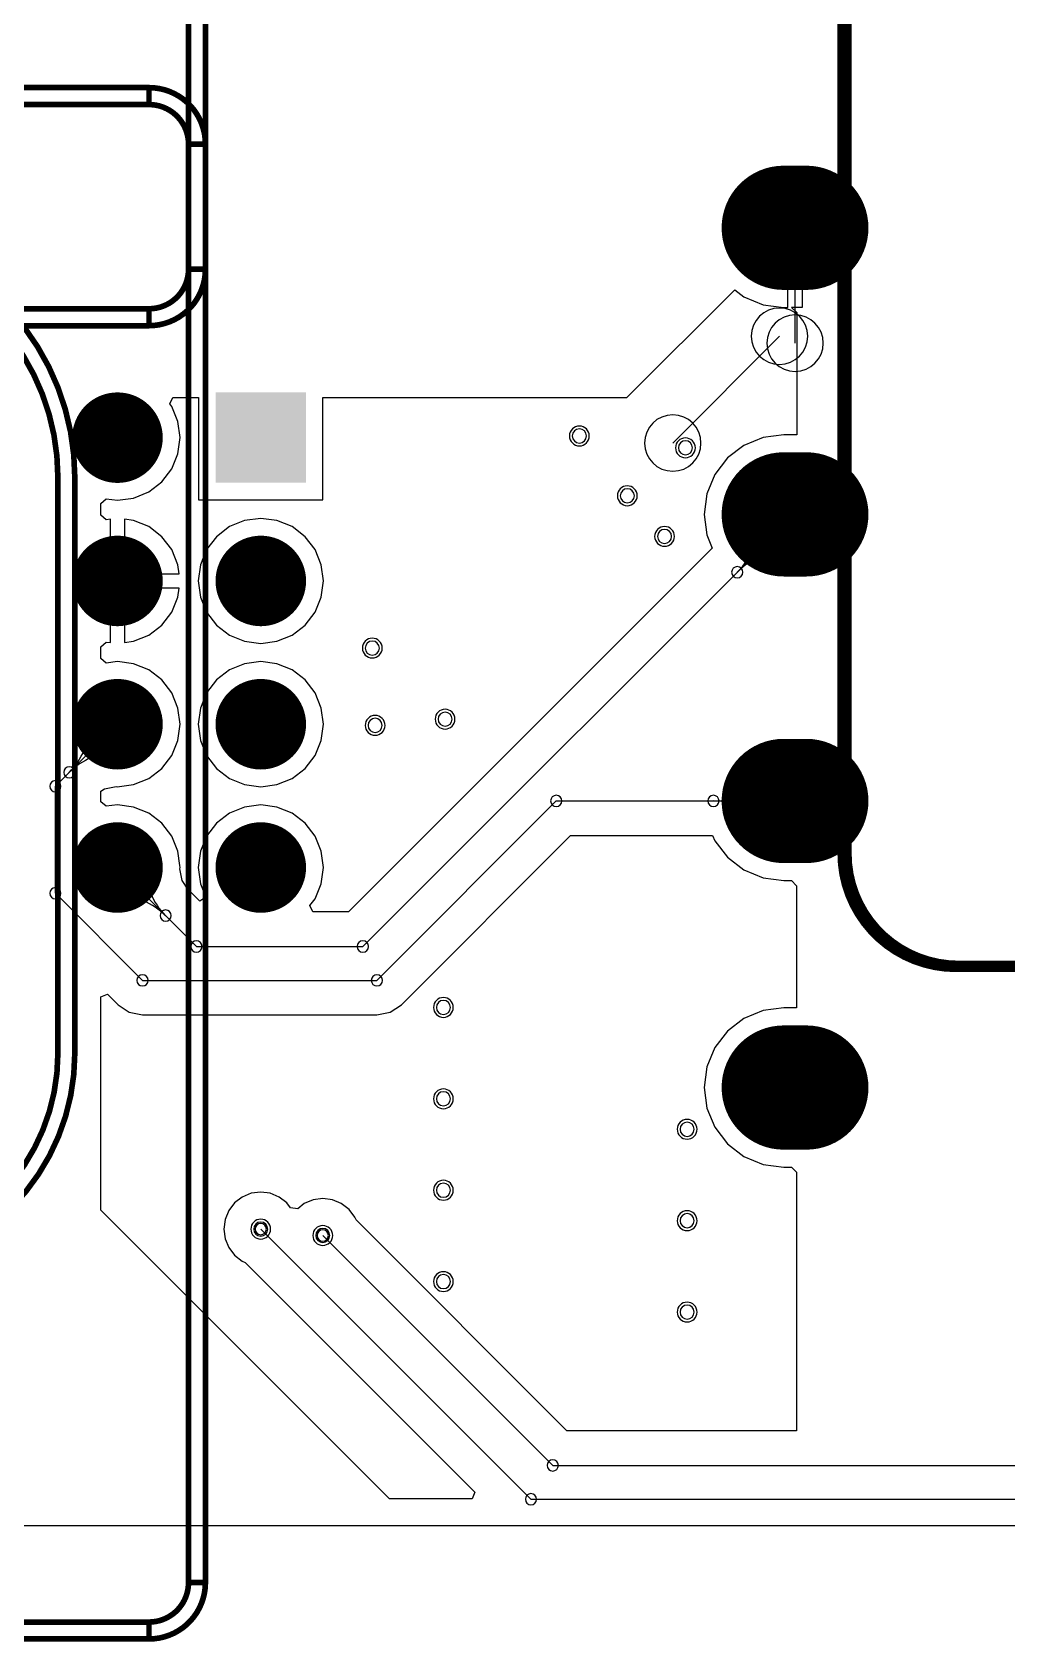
# Model space of a CAD drawing. Header units: inches. Extents: x 32166 to 66782, y 2386 to 7162.
# Drawn here: x 33760.8 to 33829.9, y 3476.1 to 3590.2 of the extents above; entities that cross this region are included whole.
import ezdxf

# ---------------------------------------------------------------- set-up
doc = ezdxf.new("R2010")
doc.units = ezdxf.units.IN
doc.header["$LTSCALE"] = 0.64311
doc.header["$MEASUREMENT"] = 0
for name, color, linetype in [('KEEPOUTLAYER', 6, 'CONTINUOUS'), ('MULTILAYER', 9, 'CONTINUOUS'), ('TOPLAYER', 1, 'CONTINUOUS'), ('TOPOVERLAY', 2, 'CONTINUOUS'), ('TOPSOLDER', 216, 'CONTINUOUS')]:
    doc.layers.add(name, color=color, linetype=linetype)

msp = doc.modelspace()

# ---------------------------------------------------------------- linework, layer by layer
at = {"layer": 'KEEPOUTLAYER'}
msp.add_line((32676.92, 3484.36), (34016.92, 3484.36), dxfattribs=at)
at = {"layer": 'MULTILAYER', "const_width": 8}
for points in [[(33814.1, 3576.37), (33815.7, 3576.37)], [(33814.1, 3556.05), (33815.7, 3556.05)], [(33814.1, 3535.73), (33815.7, 3535.73)], [(33814.1, 3515.41), (33815.7, 3515.41)]]:
    msp.add_lwpolyline(points, dxfattribs=at)
at = {"layer": 'MULTILAYER'}
for points, const_width in [([(33814.1, 3578.37, 1), (33814.1, 3574.37, 1)], 4), ([(33815.7, 3578.37, 1), (33815.7, 3574.37, 1)], 4), ([(33768.26, 3561.49, 1), (33765.46, 3561.49, 1)], 2.8), ([(33814.1, 3558.05, 1), (33814.1, 3554.05, 1)], 4), ([(33815.7, 3558.05, 1), (33815.7, 3554.05, 1)], 4), ([(33768.26, 3551.33, 1), (33765.46, 3551.33, 1)], 2.8), ([(33778.42, 3551.33, 1), (33775.62, 3551.33, 1)], 2.8), ([(33768.26, 3541.17, 1), (33765.46, 3541.17, 1)], 2.8), ([(33778.42, 3541.17, 1), (33775.62, 3541.17, 1)], 2.8), ([(33814.1, 3537.73, 1), (33814.1, 3533.73, 1)], 4), ([(33815.7, 3537.73, 1), (33815.7, 3533.73, 1)], 4), ([(33768.26, 3531.01, 1), (33765.46, 3531.01, 1)], 2.8), ([(33778.42, 3531.01, 1), (33775.62, 3531.01, 1)], 2.8), ([(33814.1, 3517.41, 1), (33814.1, 3513.41, 1)], 4), ([(33815.7, 3517.41, 1), (33815.7, 3513.41, 1)], 4)]:
    msp.add_lwpolyline(points, format="xyb", close=True, dxfattribs=dict(at, const_width=const_width))
for centre, start, end in [((33799.61, 3561.61), 0, 180), ((33799.61, 3561.61), 180, 0), ((33807.13, 3560.77), 0, 180), ((33807.13, 3560.77), 180, 0), ((33803.01, 3557.37), 0, 180), ((33803.01, 3557.37), 180, 0), ((33805.65, 3554.49), 0, 180), ((33805.65, 3554.49), 180, 0), ((33784.93, 3546.57), 0, 180), ((33784.93, 3546.57), 180, 0), ((33785.13, 3541.09), 0, 180), ((33790.09, 3541.53), 0, 180), ((33790.09, 3541.53), 180, 0), ((33785.13, 3541.09), 180, 0), ((33789.97, 3521.09), 0, 180), ((33789.97, 3521.09), 180, 0), ((33789.97, 3514.61), 0, 180), ((33789.97, 3514.61), 180, 0), ((33807.25, 3512.45), 0, 180), ((33807.25, 3512.45), 180, 0), ((33789.97, 3508.13), 0, 180), ((33789.97, 3508.13), 180, 0), ((33807.25, 3505.97), 0, 180), ((33777.02, 3505.37), 0, 180), ((33777.02, 3505.37), 180, 0), ((33781.42, 3504.92), 0, 180), ((33807.25, 3505.97), 180, 0), ((33781.42, 3504.92), 180, 0), ((33789.97, 3501.65), 0, 180), ((33789.97, 3501.65), 180, 0), ((33807.25, 3499.49), 0, 180), ((33807.25, 3499.49), 180, 0)]:
    msp.add_arc(centre, 0.5, start, end, dxfattribs=at)
msp.add_solid([(33774.22, 3558.69), (33779.82, 3558.69), (33774.22, 3564.29), (33779.82, 3564.29)], dxfattribs=at)
at = {"layer": 'TOPLAYER'}
for p, q in [((33814.39, 3570.72), (33814.39, 3576.37)), ((33814.39, 3576.37), (33815.41, 3576.37)), ((33814.9, 3568.19), (33814.9, 3576.37)), ((33815.41, 3576.37), (33815.41, 3570.72)), ((33802.98, 3564.33), (33810.63, 3571.98)), ((33810.63, 3571.98), (33811.28, 3571.48)), ((33811.28, 3571.48), (33812.64, 3570.92)), ((33812.64, 3570.92), (33814.1, 3570.72)), ((33814.1, 3570.72), (33814.39, 3570.72)), ((33815.41, 3570.72), (33814.66, 3570.72)), ((33814.66, 3570.72), (33815.02, 3570.36)), ((33815.02, 3570.36), (33815.02, 3561.7)), ((33806.23, 3561.11), (33813.8, 3568.68)), ((33770.58, 3563.88), (33770.8, 3564.33)), ((33770.8, 3564.33), (33772.62, 3564.33)), ((33772.62, 3564.33), (33772.62, 3557.09)), ((33781.42, 3557.09), (33781.42, 3564.33)), ((33781.42, 3564.33), (33802.98, 3564.33)), ((33770.71, 3563.71), (33770.58, 3563.88)), ((33771.15, 3562.64), (33770.71, 3563.71)), ((33771.3, 3561.49), (33771.15, 3562.64)), ((33771.15, 3560.34), (33771.3, 3561.49)), ((33811.28, 3560.94), (33810.11, 3560.05)), ((33812.64, 3561.51), (33811.28, 3560.94)), ((33814.1, 3561.7), (33812.64, 3561.51)), ((33815.02, 3561.7), (33814.1, 3561.7)), ((33770.71, 3559.27), (33771.15, 3560.34)), ((33810.11, 3560.05), (33809.21, 3558.88)), ((33770, 3558.35), (33770.71, 3559.27)), ((33809.21, 3558.88), (33808.64, 3557.51)), ((33768.01, 3557.21), (33769.08, 3557.65)), ((33769.08, 3557.65), (33770, 3558.35)), ((33808.64, 3557.51), (33808.45, 3556.05)), ((33765.69, 3556.82), (33766.07, 3557.16)), ((33765.69, 3556), (33765.69, 3556.82)), ((33766.07, 3557.16), (33766.86, 3557.05)), ((33766.86, 3557.05), (33768.01, 3557.21)), ((33772.62, 3557.09), (33781.42, 3557.09)), ((33766.07, 3555.67), (33765.69, 3556)), ((33766.36, 3555.7), (33766.07, 3555.67)), ((33766.36, 3551.33), (33766.36, 3555.7)), ((33768.01, 3555.62), (33767.37, 3555.7)), ((33767.37, 3555.7), (33767.37, 3551.84)), ((33769.08, 3555.18), (33768.01, 3555.62)), ((33775.87, 3555.62), (33774.8, 3555.18)), ((33777.02, 3555.77), (33775.87, 3555.62)), ((33778.17, 3555.62), (33777.02, 3555.77)), ((33779.24, 3555.18), (33778.17, 3555.62)), ((33784.26, 3525.41), (33814.9, 3556.05)), ((33808.45, 3556.05), (33808.64, 3554.59)), ((33770, 3554.47), (33769.08, 3555.18)), ((33770.71, 3553.55), (33770, 3554.47)), ((33773.88, 3554.47), (33773.18, 3553.55)), ((33774.8, 3555.18), (33773.88, 3554.47)), ((33780.16, 3554.47), (33779.24, 3555.18)), ((33780.87, 3553.55), (33780.16, 3554.47)), ((33808.64, 3554.59), (33809.03, 3553.65)), ((33771.15, 3552.48), (33770.71, 3553.55)), ((33773.18, 3553.55), (33772.74, 3552.48)), ((33781.31, 3552.48), (33780.87, 3553.55)), ((33809.03, 3553.65), (33783.25, 3527.86)), ((33767.37, 3551.84), (33771.23, 3551.84)), ((33771.23, 3551.84), (33771.15, 3552.48)), ((33772.74, 3552.48), (33772.59, 3551.33)), ((33781.46, 3551.33), (33781.31, 3552.48)), ((33766.36, 3546.96), (33766.36, 3551.33)), ((33771.23, 3550.82), (33767.37, 3550.82)), ((33767.37, 3550.82), (33767.37, 3546.96)), ((33771.15, 3550.18), (33771.23, 3550.82)), ((33772.59, 3551.33), (33772.74, 3550.18)), ((33781.31, 3550.18), (33781.46, 3551.33)), ((33770.71, 3549.11), (33771.15, 3550.18)), ((33772.74, 3550.18), (33773.18, 3549.11)), ((33780.87, 3549.11), (33781.31, 3550.18)), ((33770, 3548.19), (33770.71, 3549.11)), ((33773.18, 3549.11), (33773.88, 3548.19)), ((33780.16, 3548.19), (33780.87, 3549.11)), ((33768.01, 3547.05), (33769.08, 3547.49)), ((33769.08, 3547.49), (33770, 3548.19)), ((33773.88, 3548.19), (33774.8, 3547.49)), ((33774.8, 3547.49), (33775.87, 3547.05)), ((33778.17, 3547.05), (33779.24, 3547.49)), ((33779.24, 3547.49), (33780.16, 3548.19)), ((33765.69, 3546.66), (33766.07, 3547)), ((33765.69, 3545.84), (33765.69, 3546.66)), ((33766.07, 3547), (33766.36, 3546.96)), ((33767.37, 3546.96), (33768.01, 3547.05)), ((33775.87, 3547.05), (33777.02, 3546.89)), ((33777.02, 3546.89), (33778.17, 3547.05)), ((33766.07, 3545.51), (33765.69, 3545.84)), ((33766.86, 3545.61), (33766.07, 3545.51)), ((33768.01, 3545.46), (33766.86, 3545.61)), ((33769.08, 3545.02), (33768.01, 3545.46)), ((33770, 3544.31), (33769.08, 3545.02)), ((33774.8, 3545.02), (33773.88, 3544.31)), ((33775.87, 3545.46), (33774.8, 3545.02)), ((33777.02, 3545.61), (33775.87, 3545.46)), ((33778.17, 3545.46), (33777.02, 3545.61)), ((33779.24, 3545.02), (33778.17, 3545.46)), ((33780.16, 3544.31), (33779.24, 3545.02)), ((33770.71, 3543.39), (33770, 3544.31)), ((33773.88, 3544.31), (33773.18, 3543.39)), ((33780.87, 3543.39), (33780.16, 3544.31)), ((33771.15, 3542.32), (33770.71, 3543.39)), ((33773.18, 3543.39), (33772.74, 3542.32)), ((33781.31, 3542.32), (33780.87, 3543.39)), ((33771.3, 3541.17), (33771.15, 3542.32)), ((33772.74, 3542.32), (33772.59, 3541.17)), ((33781.46, 3541.17), (33781.31, 3542.32)), ((33762.46, 3536.77), (33766.86, 3541.17)), ((33771.15, 3540.02), (33771.3, 3541.17)), ((33772.59, 3541.17), (33772.74, 3540.02)), ((33781.31, 3540.02), (33781.46, 3541.17)), ((33770.71, 3538.95), (33771.15, 3540.02)), ((33772.74, 3540.02), (33773.18, 3538.95)), ((33780.87, 3538.95), (33781.31, 3540.02)), ((33770, 3538.03), (33770.71, 3538.95)), ((33773.18, 3538.95), (33773.88, 3538.03)), ((33780.16, 3538.03), (33780.87, 3538.95)), ((33768.01, 3536.89), (33769.08, 3537.33)), ((33769.08, 3537.33), (33770, 3538.03)), ((33773.88, 3538.03), (33774.8, 3537.33)), ((33774.8, 3537.33), (33775.87, 3536.89)), ((33778.17, 3536.89), (33779.24, 3537.33)), ((33779.24, 3537.33), (33780.16, 3538.03)), ((33762.46, 3529.19), (33762.46, 3536.77)), ((33765.69, 3536.42), (33765.94, 3536.58)), ((33765.69, 3535.68), (33765.69, 3536.42)), ((33765.94, 3536.58), (33766.76, 3536.75)), ((33766.76, 3536.75), (33766.86, 3536.73)), ((33766.86, 3536.73), (33767, 3536.75)), ((33766.86, 3536.73), (33766.86, 3536.73)), ((33767, 3536.75), (33768.01, 3536.89)), ((33775.87, 3536.89), (33777.02, 3536.73)), ((33777.02, 3536.73), (33778.17, 3536.89)), ((33766.07, 3535.35), (33765.69, 3535.68)), ((33766.86, 3535.45), (33766.07, 3535.35)), ((33768.01, 3535.3), (33766.86, 3535.45)), ((33769.08, 3534.86), (33768.01, 3535.3)), ((33770, 3534.15), (33769.08, 3534.86)), ((33774.8, 3534.86), (33773.88, 3534.15)), ((33775.87, 3535.3), (33774.8, 3534.86)), ((33777.02, 3535.45), (33775.87, 3535.3)), ((33778.17, 3535.3), (33777.02, 3535.45)), ((33779.24, 3534.86), (33778.17, 3535.3)), ((33780.16, 3534.15), (33779.24, 3534.86)), ((33785.26, 3523.01), (33797.97, 3535.73)), ((33797.97, 3535.73), (33814.9, 3535.73)), ((33770.71, 3533.23), (33770, 3534.15)), ((33773.88, 3534.15), (33773.18, 3533.23)), ((33780.87, 3533.23), (33780.16, 3534.15)), ((33771.15, 3532.16), (33770.71, 3533.23)), ((33773.18, 3533.23), (33772.74, 3532.16)), ((33781.31, 3532.16), (33780.87, 3533.23)), ((33786.99, 3521.28), (33798.99, 3533.28)), ((33798.99, 3533.28), (33809.05, 3533.28)), ((33809.05, 3533.28), (33809.21, 3532.91)), ((33809.21, 3532.91), (33810.11, 3531.74)), ((33771.28, 3531.15), (33771.15, 3532.16)), ((33772.74, 3532.16), (33772.59, 3531.01)), ((33781.46, 3531.01), (33781.31, 3532.16)), ((33810.11, 3531.74), (33811.28, 3530.84)), ((33766.86, 3531.01), (33772.46, 3525.41)), ((33771.31, 3531.01), (33771.28, 3531.15)), ((33771.29, 3530.91), (33771.3, 3531.01)), ((33771.45, 3530.08), (33771.29, 3530.91)), ((33771.3, 3531.01), (33771.31, 3531.01)), ((33772.59, 3531.01), (33772.74, 3529.86)), ((33781.31, 3529.86), (33781.46, 3531.01)), ((33811.28, 3530.84), (33812.64, 3530.28)), ((33812.64, 3530.28), (33814.1, 3530.08)), ((33762.46, 3529.19), (33768.64, 3523.01)), ((33771.86, 3529.48), (33771.45, 3530.08)), ((33772.71, 3528.63), (33771.86, 3529.48)), ((33772.74, 3529.86), (33773.13, 3528.91)), ((33780.87, 3528.79), (33781.31, 3529.86)), ((33814.1, 3530.08), (33814.65, 3530.08)), ((33814.65, 3530.08), (33815.01, 3529.72)), ((33815.01, 3529.72), (33815.01, 3521.06)), ((33773.13, 3528.91), (33772.71, 3528.63)), ((33780.5, 3528.31), (33780.87, 3528.79)), ((33780.72, 3527.86), (33780.5, 3528.31)), ((33783.25, 3527.86), (33780.72, 3527.86)), ((33772.46, 3525.41), (33784.26, 3525.41)), ((33768.64, 3523.01), (33785.26, 3523.01)), ((33765.69, 3521.84), (33766.16, 3522.04)), ((33765.69, 3506.72), (33765.69, 3521.84)), ((33766.16, 3522.04), (33766.91, 3521.28)), ((33766.91, 3521.28), (33766.91, 3521.28)), ((33766.91, 3521.28), (33766.91, 3521.28)), ((33766.91, 3521.28), (33766.91, 3521.28)), ((33766.91, 3521.28), (33766.91, 3521.28)), ((33766.91, 3521.28), (33767.7, 3520.75)), ((33786.19, 3520.75), (33786.99, 3521.28)), ((33786.99, 3521.28), (33786.99, 3521.28)), ((33786.99, 3521.28), (33786.99, 3521.28)), ((33814.1, 3521.06), (33812.64, 3520.87)), ((33815.01, 3521.06), (33814.1, 3521.06)), ((33767.7, 3520.75), (33768.64, 3520.57)), ((33768.64, 3520.57), (33785.26, 3520.57)), ((33785.26, 3520.57), (33786.19, 3520.75)), ((33811.28, 3520.3), (33810.11, 3519.41)), ((33812.64, 3520.87), (33811.28, 3520.3)), ((33810.11, 3519.41), (33809.21, 3518.24)), ((33809.21, 3518.24), (33808.64, 3516.87)), ((33808.64, 3516.87), (33808.45, 3515.41)), ((33808.45, 3515.41), (33808.64, 3513.95)), ((33808.64, 3513.95), (33809.21, 3512.59)), ((33809.21, 3512.59), (33810.11, 3511.42)), ((33810.11, 3511.42), (33811.28, 3510.52)), ((33811.28, 3510.52), (33812.64, 3509.96)), ((33812.64, 3509.96), (33814.1, 3509.76)), ((33814.1, 3509.76), (33814.65, 3509.76)), ((33814.65, 3509.76), (33815.01, 3509.4)), ((33815.01, 3509.4), (33815.01, 3491.07)), ((33775.71, 3507.64), (33775.17, 3507.23)), ((33776.34, 3507.91), (33775.71, 3507.64)), ((33777.02, 3507.99), (33776.34, 3507.91)), ((33777.7, 3507.91), (33777.02, 3507.99)), ((33778.33, 3507.64), (33777.7, 3507.91)), ((33778.88, 3507.23), (33778.33, 3507.64)), ((33780.74, 3507.45), (33780.11, 3507.19)), ((33781.42, 3507.54), (33780.74, 3507.45)), ((33782.1, 3507.45), (33781.42, 3507.54)), ((33782.73, 3507.19), (33782.1, 3507.45)), ((33786.16, 3486.25), (33765.69, 3506.72)), ((33774.75, 3506.68), (33774.49, 3506.05)), ((33775.17, 3507.23), (33774.75, 3506.68)), ((33779.14, 3506.89), (33778.88, 3507.23)), ((33779.64, 3506.82), (33779.14, 3506.89)), ((33780.11, 3507.19), (33779.64, 3506.82)), ((33783.28, 3506.77), (33782.73, 3507.19)), ((33783.69, 3506.23), (33783.28, 3506.77)), ((33783.78, 3506.02), (33783.69, 3506.23)), ((33774.49, 3506.05), (33774.4, 3505.37)), ((33774.4, 3505.37), (33774.49, 3504.69)), ((33777.02, 3505.37), (33796.18, 3486.22)), ((33798.73, 3491.07), (33783.78, 3506.02)), ((33774.49, 3504.69), (33774.75, 3504.06)), ((33774.75, 3504.06), (33775.17, 3503.52)), ((33781.42, 3504.92), (33797.72, 3488.62)), ((33775.17, 3503.52), (33775.71, 3503.1)), ((33775.71, 3503.1), (33775.92, 3503.01)), ((33775.92, 3503.01), (33792.21, 3486.72)), ((33815.01, 3491.07), (33798.73, 3491.07)), ((33797.72, 3488.62), (33922.69, 3488.62)), ((33792.21, 3486.72), (33792.02, 3486.25)), ((33792.02, 3486.25), (33786.16, 3486.25)), ((33796.18, 3486.22), (33924.17, 3486.22))]:
    msp.add_line(p, q, dxfattribs=at)
at = {"layer": 'TOPLAYER', "const_width": 8}
for points in [[(33814.1, 3576.37), (33815.7, 3576.37)], [(33814.1, 3556.05), (33815.7, 3556.05)], [(33814.1, 3535.73), (33815.7, 3535.73)], [(33814.1, 3515.41), (33815.7, 3515.41)]]:
    msp.add_lwpolyline(points, dxfattribs=at)
at = {"layer": 'TOPLAYER'}
for points, const_width in [([(33814.1, 3578.37, 1), (33814.1, 3574.37, 1)], 4), ([(33815.7, 3578.37, 1), (33815.7, 3574.37, 1)], 4), ([(33768.26, 3561.49, 1), (33765.46, 3561.49, 1)], 2.8), ([(33814.1, 3558.05, 1), (33814.1, 3554.05, 1)], 4), ([(33815.7, 3558.05, 1), (33815.7, 3554.05, 1)], 4), ([(33768.26, 3551.33, 1), (33765.46, 3551.33, 1)], 2.8), ([(33778.42, 3551.33, 1), (33775.62, 3551.33, 1)], 2.8), ([(33768.26, 3541.17, 1), (33765.46, 3541.17, 1)], 2.8), ([(33778.42, 3541.17, 1), (33775.62, 3541.17, 1)], 2.8), ([(33814.1, 3537.73, 1), (33814.1, 3533.73, 1)], 4), ([(33815.7, 3537.73, 1), (33815.7, 3533.73, 1)], 4), ([(33768.26, 3531.01, 1), (33765.46, 3531.01, 1)], 2.8), ([(33778.42, 3531.01, 1), (33775.62, 3531.01, 1)], 2.8), ([(33814.1, 3517.41, 1), (33814.1, 3513.41, 1)], 4), ([(33815.7, 3517.41, 1), (33815.7, 3513.41, 1)], 4)]:
    msp.add_lwpolyline(points, format="xyb", close=True, dxfattribs=dict(at, const_width=const_width))
for centre, radius, start, end in [((33814.9, 3576.37), 2, 0, 180), ((33814.9, 3576.37), 2, 180, 0), ((33813.8, 3568.68), 2, 0, 180), ((33814.9, 3568.19), 2, 0, 180), ((33813.8, 3568.68), 2, 180, 0), ((33814.9, 3568.19), 2, 180, 0), ((33799.61, 3561.61), 0.5, 0, 180), ((33806.23, 3561.11), 2, 0, 180), ((33799.61, 3561.61), 0.5, 180, 0), ((33806.23, 3561.11), 2, 180, 0), ((33807.13, 3560.77), 0.5, 0, 180), ((33807.13, 3560.77), 0.5, 180, 0), ((33803.01, 3557.37), 0.5, 0, 180), ((33803.01, 3557.37), 0.5, 180, 0), ((33812.5, 3556.05), 0.4, 0, 180), ((33814.9, 3556.05), 0.4, 0, 180), ((33806.71, 3556.05), 5.79, 315, 360), ((33812.5, 3556.05), 0.4, 180, 0), ((33814.9, 3556.05), 0.4, 180, 0), ((33805.65, 3554.49), 0.5, 0, 180), ((33805.65, 3554.49), 0.5, 180, 0), ((33814.9, 3547.86), 5.79, 90, 135), ((33814.9, 3553.65), 0.4, 0, 180), ((33814.9, 3553.65), 0.4, 180, 0), ((33810.8, 3551.95), 0.4, 0, 180), ((33810.8, 3551.95), 0.4, 0, 180), ((33810.8, 3551.95), 0.4, 180, 0), ((33810.8, 3551.95), 0.4, 180, 0), ((33784.93, 3546.57), 0.5, 0, 180), ((33784.93, 3546.57), 0.5, 180, 0), ((33764.86, 3541.17), 0.4, 0, 180), ((33766.86, 3541.17), 0.4, 0, 180), ((33785.13, 3541.09), 0.5, 0, 180), ((33790.09, 3541.53), 0.5, 0, 180), ((33790.09, 3541.53), 0.5, 180, 0), ((33760.03, 3541.17), 4.83, 315, 360), ((33764.86, 3541.17), 0.4, 180, 0), ((33766.86, 3541.17), 0.4, 180, 0), ((33785.13, 3541.09), 0.5, 180, 0), ((33766.86, 3539.17), 0.4, 0, 180), ((33763.45, 3537.76), 0.4, 0, 180), ((33763.45, 3537.76), 0.4, 0, 180), ((33766.86, 3534.34), 4.83, 90, 135), ((33766.86, 3539.17), 0.4, 180, 0), ((33762.46, 3536.77), 0.4, 0, 180), ((33762.46, 3536.77), 0.4, 0, 180), ((33763.45, 3537.76), 0.4, 180, 0), ((33763.45, 3537.76), 0.4, 180, 0), ((33809.11, 3541.53), 5.79, 270, 315), ((33813.2, 3537.43), 0.4, 0, 180), ((33813.2, 3537.43), 0.4, 180, 0), ((33762.46, 3536.77), 0.4, 180, 0), ((33762.46, 3536.77), 0.4, 180, 0), ((33797.97, 3535.73), 0.4, 0, 180), ((33797.97, 3535.73), 0.4, 0, 180), ((33809.11, 3535.73), 0.4, 0, 180), ((33809.11, 3535.73), 0.4, 0, 180), ((33814.9, 3535.73), 0.4, 0, 180), ((33797.97, 3535.73), 0.4, 180, 0), ((33797.97, 3535.73), 0.4, 180, 0), ((33809.11, 3535.73), 0.4, 180, 0), ((33809.11, 3535.73), 0.4, 180, 0), ((33809.11, 3529.94), 5.79, 45, 90), ((33814.9, 3535.73), 0.4, 180, 0), ((33813.2, 3534.03), 0.4, 0, 180), ((33813.2, 3534.03), 0.4, 180, 0), ((33766.86, 3531.01), 0.4, 0, 180), ((33768.86, 3531.01), 0.4, 0, 180), ((33766.86, 3531.01), 0.4, 180, 0), ((33768.86, 3531.01), 0.4, 180, 0), ((33773.69, 3531.01), 4.83, 180, 225), ((33762.46, 3529.19), 0.4, 0, 180), ((33762.46, 3529.19), 0.4, 0, 180), ((33762.46, 3529.19), 0.4, 180, 0), ((33762.46, 3529.19), 0.4, 180, 0), ((33766.86, 3529.01), 0.4, 0, 180), ((33766.86, 3529.01), 0.4, 180, 0), ((33766.86, 3524.18), 4.83, 45, 90), ((33770.28, 3527.6), 0.4, 0, 180), ((33770.28, 3527.6), 0.4, 0, 180), ((33770.28, 3527.6), 0.4, 180, 0), ((33770.28, 3527.6), 0.4, 180, 0), ((33772.46, 3525.41), 0.4, 0, 180), ((33772.46, 3525.41), 0.4, 0, 180), ((33784.26, 3525.41), 0.4, 0, 180), ((33784.26, 3525.41), 0.4, 0, 180), ((33772.46, 3525.41), 0.4, 180, 0), ((33772.46, 3525.41), 0.4, 180, 0), ((33784.26, 3525.41), 0.4, 180, 0), ((33784.26, 3525.41), 0.4, 180, 0), ((33768.64, 3523.01), 0.4, 0, 180), ((33768.64, 3523.01), 0.4, 0, 180), ((33785.26, 3523.01), 0.4, 0, 180), ((33785.26, 3523.01), 0.4, 0, 180), ((33768.64, 3523.01), 0.4, 180, 0), ((33768.64, 3523.01), 0.4, 180, 0), ((33785.26, 3523.01), 0.4, 180, 0), ((33785.26, 3523.01), 0.4, 180, 0), ((33789.97, 3521.09), 0.5, 0, 180), ((33789.97, 3521.09), 0.5, 180, 0), ((33789.97, 3514.61), 0.5, 0, 180), ((33789.97, 3514.61), 0.5, 180, 0), ((33807.25, 3512.45), 0.5, 0, 180), ((33807.25, 3512.45), 0.5, 180, 0), ((33789.97, 3508.13), 0.5, 0, 180), ((33789.97, 3508.13), 0.5, 180, 0), ((33807.25, 3505.97), 0.5, 0, 180), ((33777.02, 3505.37), 0.5, 0, 180), ((33777.02, 3505.37), 0.5, 180, 0), ((33777.02, 3505.37), 0.4, 0, 180), ((33777.02, 3505.37), 0.4, 180, 0), ((33781.42, 3504.92), 0.5, 0, 180), ((33781.42, 3504.92), 0.4, 0, 180), ((33807.25, 3505.97), 0.5, 180, 0), ((33781.42, 3504.92), 0.5, 180, 0), ((33781.42, 3504.92), 0.4, 180, 0), ((33789.97, 3501.65), 0.5, 0, 180), ((33789.97, 3501.65), 0.5, 180, 0), ((33807.25, 3499.49), 0.5, 0, 180), ((33807.25, 3499.49), 0.5, 180, 0), ((33797.72, 3488.62), 0.4, 0, 180), ((33797.72, 3488.62), 0.4, 0, 180), ((33797.72, 3488.62), 0.4, 180, 0), ((33797.72, 3488.62), 0.4, 180, 0), ((33796.18, 3486.22), 0.4, 0, 180), ((33796.18, 3486.22), 0.4, 0, 180), ((33796.18, 3486.22), 0.4, 180, 0), ((33796.18, 3486.22), 0.4, 180, 0)]:
    msp.add_arc(centre, radius, start, end, dxfattribs=at)
msp.add_solid([(33774.22, 3558.69), (33779.82, 3558.69), (33774.22, 3564.29), (33779.82, 3564.29)], dxfattribs=at)
at = {"layer": 'TOPOVERLAY'}
for points, const_width in [([(33771.9, 3573.43), (33771.9, 3675.43)], 0.4), ([(33773.1, 3573.43), (33773.1, 3675.43)], 0.4), ([(33818.31, 3532), (33818.31, 3655.2)], 0.813), ([(33818.51, 3532), (33818.51, 3655.2)], 0.813), ([(33636.7, 3586.31), (33769.1, 3586.31)], 0.4), ([(33769.1, 3585.11), (33769.1, 3586.31)], 0.4), ([(33636.7, 3585.11), (33769.1, 3585.11)], 0.4), ([(33771.9, 3480.31), (33771.9, 3582.31)], 0.4), ([(33771.9, 3582.31), (33773.1, 3582.31)], 0.4), ([(33773.1, 3480.31), (33773.1, 3582.31)], 0.4), ([(33771.9, 3573.43), (33773.1, 3573.43)], 0.4), ([(33636.7, 3570.63), (33769.1, 3570.63)], 0.4), ([(33769.1, 3569.43), (33769.1, 3570.63)], 0.4), ([(33636.7, 3569.43), (33769.1, 3569.43)], 0.4), ([(33762.64, 3517.84), (33762.64, 3558.67)], 0.4), ([(33763.84, 3517.84), (33763.84, 3558.67)], 0.4), ([(33826.31, 3524), (33920.68, 3524)], 0.813), ([(33771.9, 3480.31), (33773.1, 3480.31)], 0.4), ([(33636.7, 3477.51), (33769.1, 3477.51)], 0.4), ([(33769.1, 3476.31), (33769.1, 3477.51)], 0.4), ([(33636.7, 3476.31), (33769.1, 3476.31)], 0.4)]:
    msp.add_lwpolyline(points, dxfattribs=dict(at, const_width=const_width))
for points, const_width in [([(33769, 3586.31, 1), (33769.2, 3586.31, 1)], 0.2), ([(33769, 3586.31, 1), (33769.2, 3586.31, 1)], 0.2), ([(33769, 3586.31, 1), (33769.2, 3586.31, 1)], 0.2), ([(33769, 3585.11, 1), (33769.2, 3585.11, 1)], 0.2), ([(33769, 3585.11, 1), (33769.2, 3585.11, 1)], 0.2), ([(33769, 3585.11, 1), (33769.2, 3585.11, 1)], 0.2), ([(33771.8, 3582.31, 1), (33772, 3582.31, 1)], 0.2), ([(33771.8, 3582.31, 1), (33772, 3582.31, 1)], 0.2), ([(33771.8, 3582.31, 1), (33772, 3582.31, 1)], 0.2), ([(33773, 3582.31, 1), (33773.2, 3582.31, 1)], 0.2), ([(33773, 3582.31, 1), (33773.2, 3582.31, 1)], 0.2), ([(33773, 3582.31, 1), (33773.2, 3582.31, 1)], 0.2), ([(33771.8, 3573.43, 1), (33772, 3573.43, 1)], 0.2), ([(33771.8, 3573.43, 1), (33772, 3573.43, 1)], 0.2), ([(33771.8, 3573.43, 1), (33772, 3573.43, 1)], 0.2), ([(33773, 3573.43, 1), (33773.2, 3573.43, 1)], 0.2), ([(33773, 3573.43, 1), (33773.2, 3573.43, 1)], 0.2), ([(33773, 3573.43, 1), (33773.2, 3573.43, 1)], 0.2), ([(33769, 3570.63, 1), (33769.2, 3570.63, 1)], 0.2), ([(33769, 3570.63, 1), (33769.2, 3570.63, 1)], 0.2), ([(33769, 3570.63, 1), (33769.2, 3570.63, 1)], 0.2), ([(33769, 3569.43, 1), (33769.2, 3569.43, 1)], 0.2), ([(33769, 3569.43, 1), (33769.2, 3569.43, 1)], 0.2), ([(33769, 3569.43, 1), (33769.2, 3569.43, 1)], 0.2), ([(33762.54, 3558.67, 1), (33762.74, 3558.67, 1)], 0.2), ([(33762.54, 3558.67, 1), (33762.74, 3558.67, 1)], 0.2), ([(33763.74, 3558.67, 1), (33763.94, 3558.67, 1)], 0.2), ([(33763.74, 3558.67, 1), (33763.94, 3558.67, 1)], 0.2), ([(33818.31, 3532.21, 1), (33818.31, 3531.8, 1)], 0.406), ([(33818.31, 3532.21, 1), (33818.31, 3531.8, 1)], 0.406), ([(33818.51, 3532.21, 1), (33818.51, 3531.8, 1)], 0.406), ([(33818.51, 3532.21, 1), (33818.51, 3531.8, 1)], 0.406), ([(33826.31, 3524.21, 1), (33826.31, 3523.8, 1)], 0.406), ([(33826.31, 3524.21, 1), (33826.31, 3523.8, 1)], 0.406), ([(33826.51, 3524.21, 1), (33826.51, 3523.8, 1)], 0.406), ([(33762.54, 3517.84, 1), (33762.74, 3517.84, 1)], 0.2), ([(33762.54, 3517.84, 1), (33762.74, 3517.84, 1)], 0.2), ([(33763.74, 3517.84, 1), (33763.94, 3517.84, 1)], 0.2), ([(33763.74, 3517.84, 1), (33763.94, 3517.84, 1)], 0.2), ([(33771.8, 3480.31, 1), (33772, 3480.31, 1)], 0.2), ([(33771.8, 3480.31, 1), (33772, 3480.31, 1)], 0.2), ([(33771.8, 3480.31, 1), (33772, 3480.31, 1)], 0.2), ([(33773, 3480.31, 1), (33773.2, 3480.31, 1)], 0.2), ([(33773, 3480.31, 1), (33773.2, 3480.31, 1)], 0.2), ([(33773, 3480.31, 1), (33773.2, 3480.31, 1)], 0.2), ([(33769, 3477.51, 1), (33769.2, 3477.51, 1)], 0.2), ([(33769, 3477.51, 1), (33769.2, 3477.51, 1)], 0.2), ([(33769, 3477.51, 1), (33769.2, 3477.51, 1)], 0.2), ([(33769, 3476.31, 1), (33769.2, 3476.31, 1)], 0.2), ([(33769, 3476.31, 1), (33769.2, 3476.31, 1)], 0.2), ([(33769, 3476.31, 1), (33769.2, 3476.31, 1)], 0.2)]:
    msp.add_lwpolyline(points, format="xyb", close=True, dxfattribs=dict(at, const_width=const_width))
for points, const_width in [([(33769.1, 3586.31, -0.414214), (33773.1, 3582.31)], 0.4), ([(33769.1, 3585.11, -0.414214), (33771.9, 3582.31)], 0.4), ([(33746.26, 3576.25, -0.414214), (33763.84, 3558.67)], 0.4), ([(33746.26, 3575.05, -0.414214), (33762.64, 3558.67)], 0.4), ([(33771.9, 3573.43, -0.414214), (33769.1, 3570.63)], 0.4), ([(33773.1, 3573.43, -0.414214), (33769.1, 3569.43)], 0.4), ([(33826.31, 3524, -0.414214), (33818.31, 3532)], 0.813), ([(33826.51, 3524, -0.414214), (33818.51, 3532)], 0.813), ([(33762.64, 3517.84, -0.196645), (33758.52, 3507.76)], 0.4), ([(33763.84, 3517.84, -0.196645), (33759.37, 3506.92)], 0.4), ([(33771.9, 3480.31, -0.414214), (33769.1, 3477.51)], 0.4), ([(33773.1, 3480.31, -0.414214), (33769.1, 3476.31)], 0.4)]:
    msp.add_lwpolyline(points, format="xyb", dxfattribs=dict(at, const_width=const_width))
at = {"layer": 'TOPSOLDER', "const_width": 8.81}
for points in [[(33814.1, 3576.37), (33815.7, 3576.37)], [(33814.1, 3556.05), (33815.7, 3556.05)], [(33814.1, 3535.73), (33815.7, 3535.73)], [(33814.1, 3515.41), (33815.7, 3515.41)]]:
    msp.add_lwpolyline(points, dxfattribs=at)
at = {"layer": 'TOPSOLDER'}
for points, const_width in [([(33814.1, 3578.57, 1), (33814.1, 3574.17, 1)], 4.41), ([(33815.7, 3578.57, 1), (33815.7, 3574.17, 1)], 4.41), ([(33768.47, 3561.49, 1), (33765.26, 3561.49, 1)], 3.21), ([(33814.1, 3558.25, 1), (33814.1, 3553.85, 1)], 4.41), ([(33815.7, 3558.25, 1), (33815.7, 3553.85, 1)], 4.41), ([(33768.47, 3551.33, 1), (33765.26, 3551.33, 1)], 3.21), ([(33778.63, 3551.33, 1), (33775.42, 3551.33, 1)], 3.21), ([(33768.47, 3541.17, 1), (33765.26, 3541.17, 1)], 3.21), ([(33778.63, 3541.17, 1), (33775.42, 3541.17, 1)], 3.21), ([(33814.1, 3537.93, 1), (33814.1, 3533.53, 1)], 4.41), ([(33815.7, 3537.93, 1), (33815.7, 3533.53, 1)], 4.41), ([(33768.47, 3531.01, 1), (33765.26, 3531.01, 1)], 3.21), ([(33778.63, 3531.01, 1), (33775.42, 3531.01, 1)], 3.21), ([(33814.1, 3517.61, 1), (33814.1, 3513.21, 1)], 4.41), ([(33815.7, 3517.61, 1), (33815.7, 3513.21, 1)], 4.41)]:
    msp.add_lwpolyline(points, format="xyb", close=True, dxfattribs=dict(at, const_width=const_width))
for centre, start, end in [((33799.61, 3561.61), 0, 180), ((33799.61, 3561.61), 180, 0), ((33807.13, 3560.77), 0, 180), ((33807.13, 3560.77), 180, 0), ((33803.01, 3557.37), 0, 180), ((33803.01, 3557.37), 180, 0), ((33805.65, 3554.49), 0, 180), ((33805.65, 3554.49), 180, 0), ((33784.93, 3546.57), 0, 180), ((33784.93, 3546.57), 180, 0), ((33785.13, 3541.09), 0, 180), ((33790.09, 3541.53), 0, 180), ((33790.09, 3541.53), 180, 0), ((33785.13, 3541.09), 180, 0), ((33789.97, 3521.09), 0, 180), ((33789.97, 3521.09), 180, 0), ((33789.97, 3514.61), 0, 180), ((33789.97, 3514.61), 180, 0), ((33807.25, 3512.45), 0, 180), ((33807.25, 3512.45), 180, 0), ((33789.97, 3508.13), 0, 180), ((33789.97, 3508.13), 180, 0), ((33807.25, 3505.97), 0, 180), ((33777.02, 3505.37), 0, 180), ((33777.02, 3505.37), 180, 0), ((33781.42, 3504.92), 0, 180), ((33807.25, 3505.97), 180, 0), ((33781.42, 3504.92), 180, 0), ((33789.97, 3501.65), 0, 180), ((33789.97, 3501.65), 180, 0), ((33807.25, 3499.49), 0, 180), ((33807.25, 3499.49), 180, 0)]:
    msp.add_arc(centre, 0.703, start, end, dxfattribs=at)
msp.add_solid([(33773.82, 3558.29), (33780.23, 3558.29), (33773.82, 3564.7), (33780.23, 3564.7)], dxfattribs=at)

doc.saveas('drawing.dxf')
